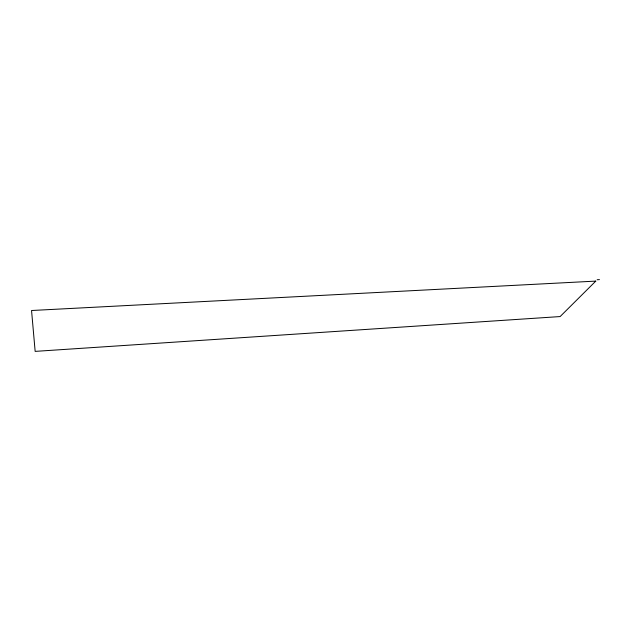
<?xml version="1.0" encoding="UTF-8"?>
<svg xmlns="http://www.w3.org/2000/svg" width="631" height="631" viewBox="0 0 631 631"><rect width="100%" height="100%" fill="white"/><g stroke="black" fill="none" stroke-linecap="round" stroke-linejoin="round"><path stroke-width="0.95" d="M597.155 279.738L599.45 279.62M595.782 281.103L560.123 316.565L35.155 351.38L31.55 310.507L595.782 281.103"/></g></svg>
